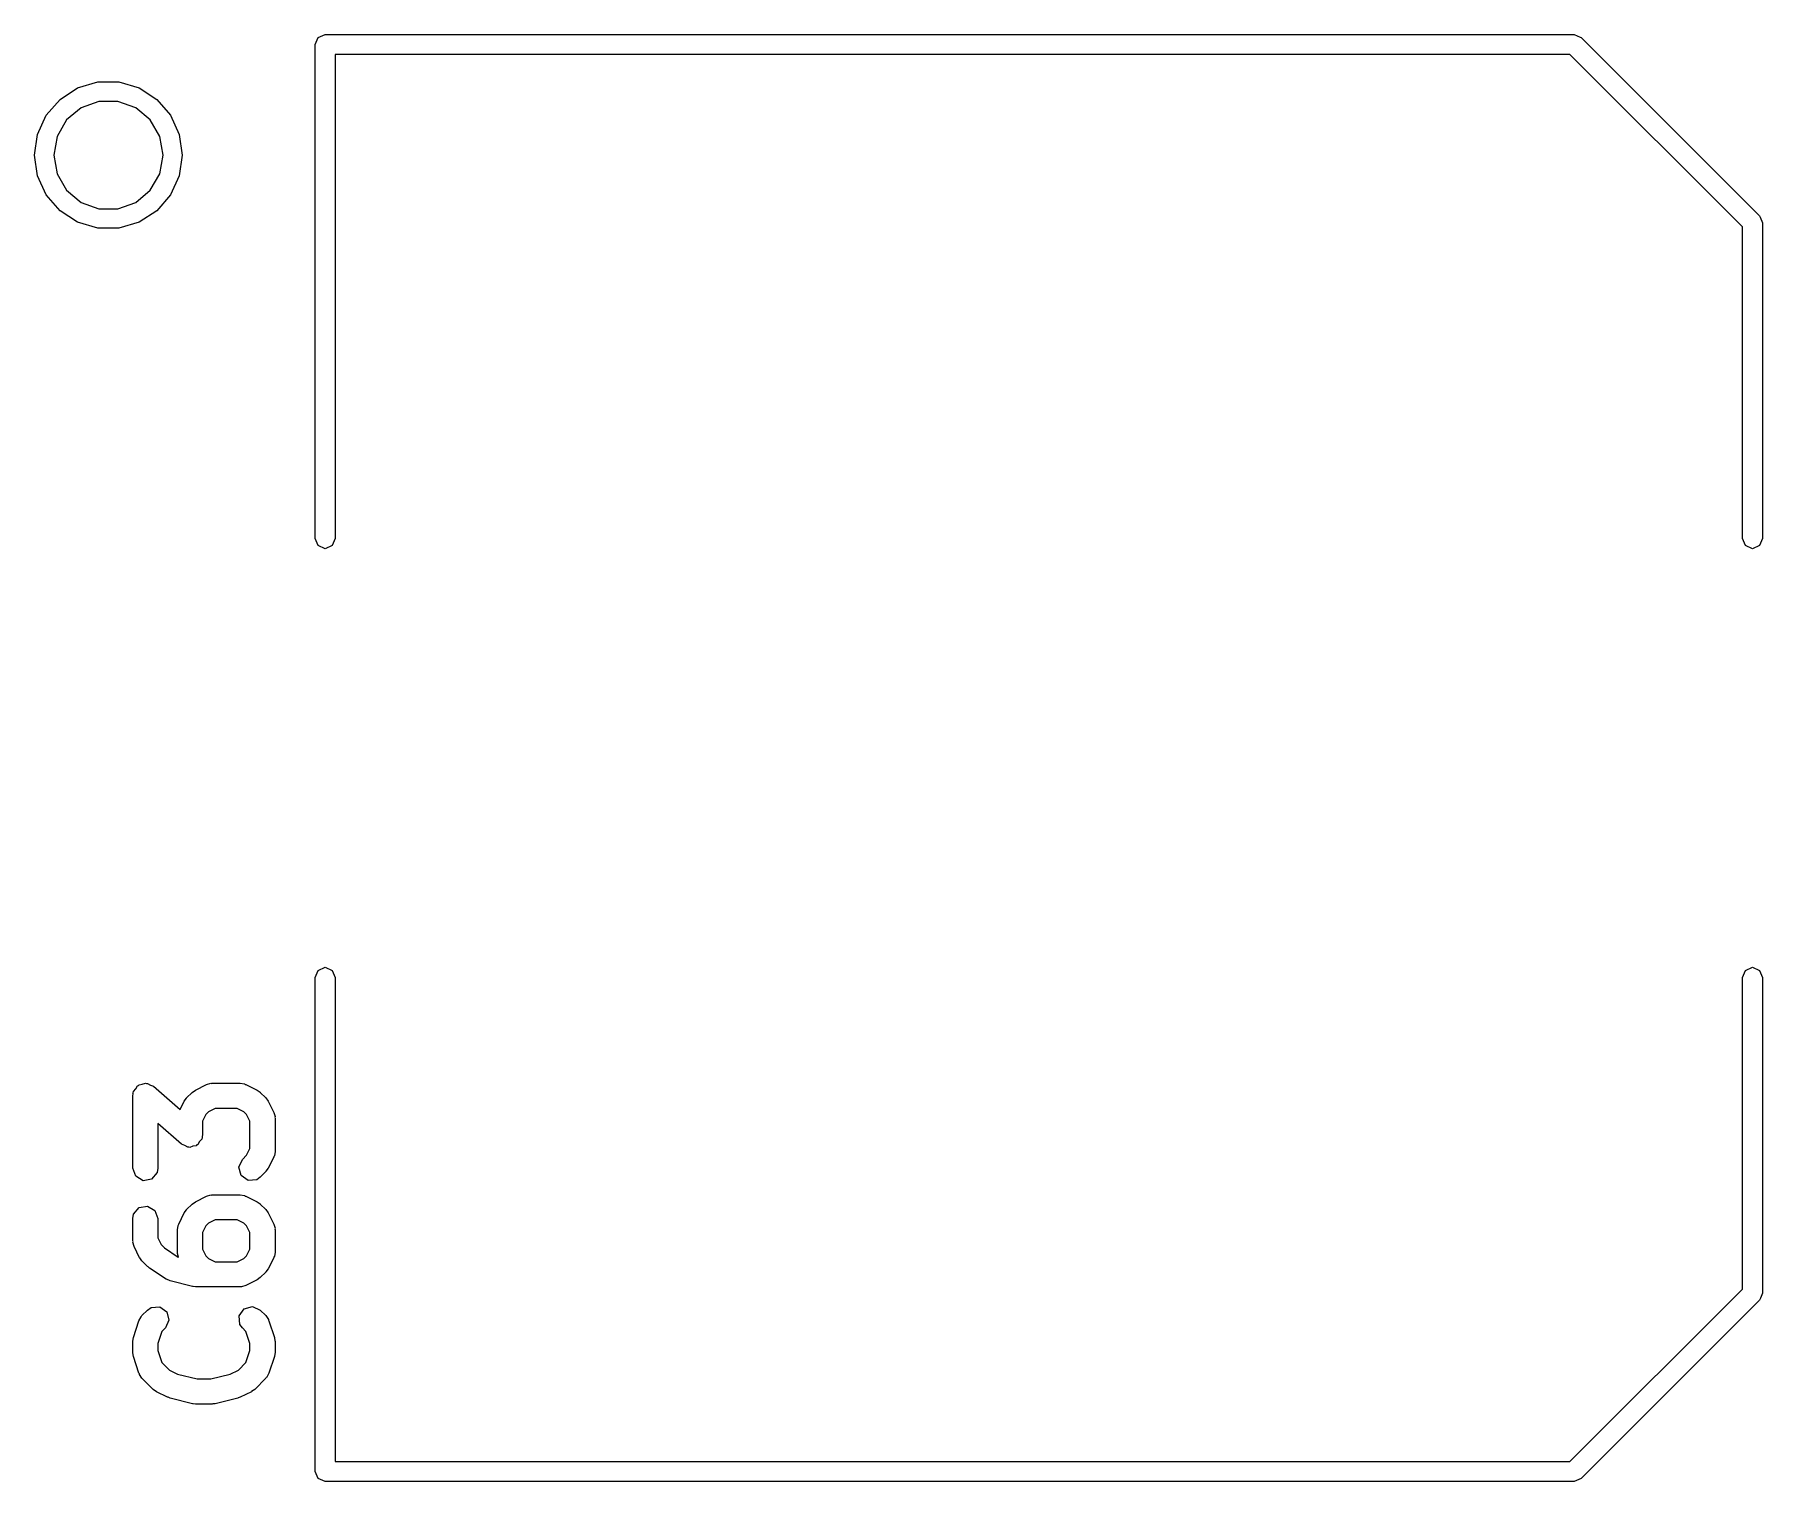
# Model space of a CAD drawing. Extents: x 72 to 186, y -144 to -85.
# Drawn here: x 111.66 to 121.97, y -132.92 to -124.28 of the extents above; entities that cross this region are included whole.
import ezdxf

# ---------------------------------------------------------------- set-up
doc = ezdxf.new("R2010")
doc.units = 0
doc.layers.add('BLACK', color=7, linetype='CONTINUOUS')

msp = doc.modelspace()

# ---------------------------------------------------------------- linework, layer by layer
at = {"layer": 'BLACK', "linetype": 'CONTINUOUS'}
for p, q in [((113.348, -124.298), (113.39, -124.28)), ((113.39, -124.28), (120.846, -124.28)), ((120.846, -124.28), (120.882, -124.295)), ((120.882, -124.295), (120.888, -124.298)), ((113.33, -124.34), (113.348, -124.298)), ((113.33, -127.29), (113.33, -124.34)), ((120.888, -124.298), (121.952, -125.362)), ((120.821, -124.4), (113.45, -124.4)), ((113.45, -124.4), (113.45, -127.29)), ((121.85, -125.429), (120.821, -124.4)), ((111.807, -124.667), (111.912, -124.599)), ((111.912, -124.599), (112.033, -124.563)), ((112.033, -124.563), (112.158, -124.563)), ((112.158, -124.563), (112.279, -124.599)), ((112.279, -124.599), (112.384, -124.667)), ((111.725, -124.762), (111.807, -124.667)), ((112.039, -124.679), (111.933, -124.718)), ((112.152, -124.679), (112.039, -124.679)), ((112.259, -124.718), (112.152, -124.679)), ((112.384, -124.667), (112.467, -124.762)), ((111.672, -124.876), (111.725, -124.762)), ((111.846, -124.79), (111.789, -124.889)), ((111.933, -124.718), (111.846, -124.79)), ((112.345, -124.79), (112.259, -124.718)), ((112.402, -124.889), (112.345, -124.79)), ((112.467, -124.762), (112.519, -124.876)), ((111.655, -125), (111.672, -124.876)), ((111.789, -124.889), (111.77, -125)), ((112.422, -125), (112.402, -124.889)), ((112.519, -124.876), (112.537, -125)), ((111.672, -125.124), (111.655, -125)), ((111.77, -125), (111.789, -125.111)), ((112.402, -125.111), (112.422, -125)), ((112.537, -125), (112.519, -125.124)), ((111.789, -125.111), (111.846, -125.21)), ((112.345, -125.21), (112.402, -125.111)), ((111.725, -125.238), (111.672, -125.124)), ((111.846, -125.21), (111.933, -125.282)), ((112.259, -125.282), (112.345, -125.21)), ((112.519, -125.124), (112.467, -125.238)), ((111.807, -125.333), (111.725, -125.238)), ((111.933, -125.282), (112.039, -125.321)), ((112.039, -125.321), (112.152, -125.321)), ((112.152, -125.321), (112.259, -125.282)), ((112.467, -125.238), (112.384, -125.333)), ((111.912, -125.401), (111.807, -125.333)), ((112.033, -125.437), (111.912, -125.401)), ((112.279, -125.401), (112.158, -125.437)), ((112.384, -125.333), (112.279, -125.401)), ((121.85, -127.29), (121.85, -125.429)), ((121.952, -125.362), (121.956, -125.37)), ((121.956, -125.37), (121.97, -125.404)), ((121.97, -125.404), (121.97, -127.29)), ((112.158, -125.437), (112.033, -125.437)), ((113.348, -127.332), (113.33, -127.29)), ((113.39, -127.35), (113.348, -127.332)), ((113.432, -127.332), (113.39, -127.35)), ((113.45, -127.29), (113.432, -127.332)), ((121.868, -127.332), (121.85, -127.29)), ((121.91, -127.35), (121.868, -127.332)), ((121.952, -127.332), (121.91, -127.35)), ((121.97, -127.29), (121.952, -127.332)), ((113.348, -129.868), (113.39, -129.85)), ((113.39, -129.85), (113.432, -129.868)), ((121.868, -129.868), (121.91, -129.85)), ((121.91, -129.85), (121.952, -129.868)), ((113.33, -129.91), (113.348, -129.868)), ((113.33, -132.86), (113.33, -129.91)), ((113.432, -129.868), (113.45, -129.91)), ((113.45, -129.91), (113.45, -132.8)), ((121.85, -129.91), (121.868, -129.868)), ((121.85, -131.771), (121.85, -129.91)), ((121.952, -129.868), (121.97, -129.91)), ((121.97, -129.91), (121.97, -131.796)), ((112.246, -130.591), (112.259, -130.576)), ((112.259, -130.576), (112.269, -130.558)), ((112.269, -130.558), (112.275, -130.556)), ((112.275, -130.556), (112.279, -130.552)), ((112.279, -130.552), (112.298, -130.548)), ((112.298, -130.548), (112.318, -130.542)), ((112.318, -130.542), (112.323, -130.544)), ((112.323, -130.544), (112.329, -130.543)), ((112.329, -130.543), (112.347, -130.553)), ((112.347, -130.553), (112.365, -130.56)), ((112.365, -130.56), (112.524, -130.699)), ((112.596, -130.597), (112.615, -130.584)), ((112.615, -130.584), (112.616, -130.583)), ((112.616, -130.583), (112.682, -130.55)), ((112.682, -130.55), (112.707, -130.542)), ((112.707, -130.542), (112.712, -130.543)), ((112.712, -130.543), (112.716, -130.542)), ((112.716, -130.542), (112.883, -130.542)), ((112.883, -130.542), (112.908, -130.546)), ((112.908, -130.546), (112.912, -130.549)), ((112.912, -130.549), (112.916, -130.55)), ((112.916, -130.55), (112.983, -130.583)), ((112.983, -130.583), (113.001, -130.596)), ((112.241, -130.617), (112.243, -130.606)), ((112.241, -131.05), (112.241, -130.617)), ((112.242, -130.602), (112.244, -130.599)), ((112.243, -130.606), (112.242, -130.602)), ((112.244, -130.599), (112.246, -130.591)), ((112.524, -130.699), (112.549, -130.65)), ((112.549, -130.65), (112.562, -130.632)), ((112.562, -130.632), (112.563, -130.63)), ((112.563, -130.63), (112.596, -130.597)), ((113.001, -130.596), (113.002, -130.597)), ((113.002, -130.597), (113.036, -130.63)), ((113.036, -130.63), (113.049, -130.649)), ((113.049, -130.649), (113.05, -130.65)), ((113.05, -130.65), (113.083, -130.716)), ((112.533, -130.906), (112.391, -130.782)), ((112.391, -130.782), (112.391, -131.05)), ((112.678, -130.728), (112.658, -130.768)), ((112.658, -130.768), (112.658, -130.85)), ((112.694, -130.712), (112.678, -130.728)), ((112.734, -130.692), (112.694, -130.712)), ((112.865, -130.692), (112.734, -130.692)), ((112.905, -130.712), (112.865, -130.692)), ((112.921, -130.728), (112.905, -130.712)), ((112.941, -130.768), (112.921, -130.728)), ((112.941, -130.932), (112.941, -130.768)), ((113.083, -130.716), (113.091, -130.741)), ((113.091, -130.741), (113.089, -130.746)), ((113.089, -130.746), (113.091, -130.75)), ((113.091, -130.75), (113.091, -130.95)), ((112.64, -130.891), (112.63, -130.908)), ((112.653, -130.876), (112.64, -130.891)), ((112.655, -130.867), (112.653, -130.876)), ((112.656, -130.865), (112.655, -130.867)), ((112.658, -130.85), (112.656, -130.861)), ((112.656, -130.861), (112.656, -130.865)), ((112.552, -130.914), (112.533, -130.906)), ((112.57, -130.924), (112.552, -130.914)), ((112.576, -130.923), (112.57, -130.924)), ((112.581, -130.925), (112.576, -130.923)), ((112.6, -130.918), (112.581, -130.925)), ((112.62, -130.915), (112.6, -130.918)), ((112.624, -130.91), (112.62, -130.915)), ((112.63, -130.908), (112.624, -130.91)), ((112.875, -131.043), (112.896, -130.997)), ((112.896, -130.997), (112.921, -130.972)), ((112.921, -130.972), (112.941, -130.932)), ((113.083, -130.984), (113.05, -131.05)), ((113.084, -130.979), (113.083, -130.984)), ((113.087, -130.976), (113.084, -130.979)), ((113.091, -130.95), (113.087, -130.976)), ((112.259, -131.098), (112.241, -131.05)), ((112.303, -131.124), (112.259, -131.098)), ((112.387, -131.076), (112.354, -131.115)), ((112.391, -131.05), (112.387, -131.076)), ((112.888, -131.093), (112.875, -131.043)), ((112.93, -131.122), (112.888, -131.093)), ((113.002, -131.103), (112.981, -131.118)), ((113.036, -131.07), (113.002, -131.103)), ((113.05, -131.05), (113.036, -131.068)), ((113.036, -131.068), (113.036, -131.07)), ((112.354, -131.115), (112.303, -131.124)), ((112.981, -131.118), (112.93, -131.122)), ((112.246, -131.324), (112.279, -131.285)), ((112.279, -131.285), (112.329, -131.276)), ((112.329, -131.276), (112.373, -131.302)), ((112.373, -131.302), (112.391, -131.35)), ((112.549, -131.316), (112.562, -131.298)), ((112.562, -131.298), (112.563, -131.297)), ((112.563, -131.297), (112.596, -131.264)), ((112.596, -131.264), (112.615, -131.251)), ((112.615, -131.251), (112.616, -131.25)), ((112.616, -131.25), (112.682, -131.216)), ((112.682, -131.216), (112.707, -131.209)), ((112.707, -131.209), (112.712, -131.21)), ((112.712, -131.21), (112.716, -131.208)), ((112.716, -131.208), (112.883, -131.208)), ((112.883, -131.208), (112.908, -131.213)), ((112.908, -131.213), (112.912, -131.216)), ((112.912, -131.216), (112.916, -131.216)), ((112.916, -131.216), (112.983, -131.25)), ((112.983, -131.25), (113.001, -131.263)), ((113.001, -131.263), (113.002, -131.264)), ((113.002, -131.264), (113.036, -131.297)), ((113.036, -131.297), (113.049, -131.315)), ((112.241, -131.35), (112.246, -131.324)), ((112.241, -131.483), (112.241, -131.35)), ((112.391, -131.35), (112.391, -131.466)), ((112.508, -131.417), (112.512, -131.391)), ((112.512, -131.391), (112.515, -131.388)), ((112.515, -131.388), (112.516, -131.383)), ((112.516, -131.383), (112.549, -131.316)), ((112.678, -131.394), (112.658, -131.434)), ((112.694, -131.378), (112.678, -131.394)), ((112.734, -131.358), (112.694, -131.378)), ((112.865, -131.358), (112.734, -131.358)), ((112.905, -131.378), (112.865, -131.358)), ((112.921, -131.394), (112.905, -131.378)), ((112.941, -131.434), (112.921, -131.394)), ((113.049, -131.315), (113.05, -131.316)), ((113.05, -131.316), (113.083, -131.383)), ((113.083, -131.383), (113.091, -131.408)), ((113.091, -131.408), (113.089, -131.412)), ((113.089, -131.412), (113.091, -131.417)), ((112.243, -131.488), (112.241, -131.483)), ((112.242, -131.492), (112.243, -131.488)), ((112.249, -131.517), (112.242, -131.492)), ((112.391, -131.466), (112.411, -131.506)), ((112.411, -131.506), (112.43, -131.525)), ((112.508, -131.55), (112.508, -131.417)), ((112.658, -131.434), (112.658, -131.532)), ((112.941, -131.532), (112.941, -131.434)), ((113.091, -131.417), (113.091, -131.55)), ((112.282, -131.584), (112.249, -131.517)), ((112.283, -131.585), (112.282, -131.584)), ((112.296, -131.603), (112.283, -131.585)), ((112.33, -131.636), (112.296, -131.603)), ((112.43, -131.525), (112.513, -131.58)), ((112.509, -131.554), (112.508, -131.55)), ((112.508, -131.559), (112.509, -131.554)), ((112.515, -131.581), (112.508, -131.559)), ((112.513, -131.58), (112.515, -131.581)), ((112.658, -131.532), (112.678, -131.572)), ((112.678, -131.572), (112.694, -131.588)), ((112.694, -131.588), (112.734, -131.608)), ((112.734, -131.608), (112.865, -131.608)), ((112.865, -131.608), (112.905, -131.588)), ((112.905, -131.588), (112.921, -131.572)), ((112.921, -131.572), (112.941, -131.532)), ((113.083, -131.584), (113.05, -131.65)), ((113.084, -131.579), (113.083, -131.584)), ((113.087, -131.576), (113.084, -131.579)), ((113.091, -131.55), (113.087, -131.576)), ((112.333, -131.638), (112.33, -131.636)), ((112.341, -131.646), (112.333, -131.638)), ((112.441, -131.712), (112.341, -131.646)), ((112.442, -131.713), (112.441, -131.712)), ((112.465, -131.723), (112.442, -131.713)), ((112.983, -131.717), (112.916, -131.75)), ((112.984, -131.716), (112.983, -131.717)), ((113.002, -131.703), (112.984, -131.716)), ((113.036, -131.67), (113.002, -131.703)), ((113.05, -131.65), (113.036, -131.668)), ((113.036, -131.668), (113.036, -131.67)), ((112.598, -131.756), (112.465, -131.723)), ((112.601, -131.756), (112.598, -131.756)), ((112.616, -131.758), (112.601, -131.756)), ((112.883, -131.758), (112.616, -131.758)), ((112.887, -131.757), (112.883, -131.758)), ((112.891, -131.758), (112.887, -131.757)), ((112.916, -131.75), (112.891, -131.758)), ((120.821, -132.8), (121.85, -131.771)), ((121.97, -131.796), (121.958, -131.826)), ((112.296, -131.93), (112.33, -131.897)), ((112.33, -131.897), (112.351, -131.882)), ((112.351, -131.882), (112.402, -131.878)), ((112.402, -131.878), (112.444, -131.907)), ((112.444, -131.907), (112.457, -131.957)), ((112.877, -131.931), (112.906, -131.889)), ((112.906, -131.889), (112.956, -131.875)), ((112.956, -131.875), (113.002, -131.897)), ((113.002, -131.897), (113.036, -131.93)), ((121.952, -131.838), (120.888, -132.902)), ((121.958, -131.826), (121.952, -131.838)), ((112.245, -132.06), (112.278, -131.96)), ((112.278, -131.96), (112.291, -131.937)), ((112.291, -131.937), (112.294, -131.934)), ((112.294, -131.934), (112.296, -131.93)), ((112.415, -132.024), (112.391, -132.096)), ((112.436, -132.003), (112.415, -132.024)), ((112.457, -131.957), (112.436, -132.003)), ((112.881, -131.982), (112.877, -131.931)), ((112.896, -132.003), (112.881, -131.982)), ((112.917, -132.024), (112.896, -132.003)), ((112.941, -132.096), (112.917, -132.024)), ((113.036, -131.93), (113.051, -131.952)), ((113.051, -131.952), (113.051, -131.956)), ((113.051, -131.956), (113.054, -131.96)), ((113.054, -131.96), (113.087, -132.06)), ((112.241, -132.083), (112.245, -132.061)), ((112.241, -132.15), (112.241, -132.083)), ((112.245, -132.061), (112.245, -132.06)), ((112.391, -132.096), (112.391, -132.138)), ((112.941, -132.138), (112.941, -132.096)), ((113.087, -132.06), (113.09, -132.082)), ((113.09, -132.082), (113.091, -132.083)), ((113.091, -132.083), (113.091, -132.15)), ((112.242, -132.152), (112.241, -132.15)), ((112.245, -132.174), (112.242, -132.152)), ((112.278, -132.274), (112.245, -132.174)), ((112.391, -132.138), (112.415, -132.209)), ((112.415, -132.209), (112.46, -132.255)), ((112.872, -132.255), (112.917, -132.209)), ((112.917, -132.209), (112.941, -132.138)), ((113.087, -132.174), (113.054, -132.274)), ((113.091, -132.15), (113.087, -132.172)), ((113.087, -132.172), (113.087, -132.174)), ((112.281, -132.277), (112.278, -132.274)), ((112.281, -132.282), (112.281, -132.277)), ((112.296, -132.303), (112.281, -132.282)), ((112.363, -132.37), (112.296, -132.303)), ((112.46, -132.255), (112.509, -132.279)), ((112.509, -132.279), (112.625, -132.308)), ((112.625, -132.308), (112.707, -132.308)), ((112.707, -132.308), (112.823, -132.279)), ((112.823, -132.279), (112.872, -132.255)), ((113.036, -132.303), (112.969, -132.37)), ((113.038, -132.299), (113.036, -132.303)), ((113.041, -132.297), (113.038, -132.299)), ((113.054, -132.274), (113.041, -132.297)), ((112.364, -132.37), (112.363, -132.37)), ((112.382, -132.384), (112.364, -132.37)), ((112.449, -132.417), (112.382, -132.384)), ((112.453, -132.417), (112.449, -132.417)), ((112.465, -132.423), (112.453, -132.417)), ((112.598, -132.456), (112.465, -132.423)), ((112.868, -132.423), (112.734, -132.456)), ((112.87, -132.421), (112.868, -132.423)), ((112.883, -132.417), (112.87, -132.421)), ((112.95, -132.384), (112.883, -132.417)), ((112.951, -132.383), (112.95, -132.384)), ((112.969, -132.37), (112.951, -132.383)), ((112.601, -132.456), (112.598, -132.456)), ((112.616, -132.458), (112.601, -132.456)), ((112.716, -132.458), (112.616, -132.458)), ((112.719, -132.457), (112.716, -132.458)), ((112.734, -132.456), (112.719, -132.457)), ((113.45, -132.8), (120.821, -132.8)), ((113.348, -132.902), (113.33, -132.86)), ((113.33, -132.86), (113.33, -132.86)), ((113.39, -132.92), (113.348, -132.902)), ((120.846, -132.92), (113.39, -132.92)), ((120.888, -132.902), (120.846, -132.92)), ((120.888, -132.902), (120.888, -132.902))]:
    msp.add_line(p, q, dxfattribs=at)

doc.saveas('drawing.dxf')
